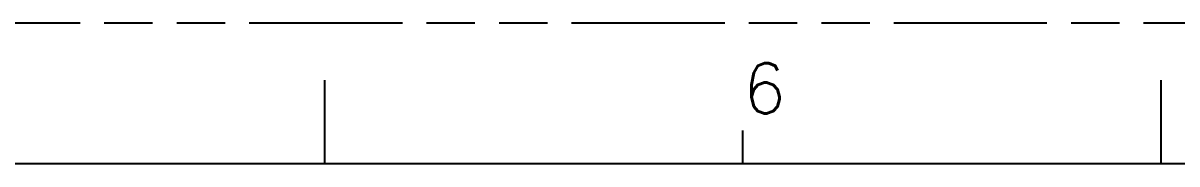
# Model space of a CAD drawing. Extents: x -81 to 328, y -202 to 89.
# Drawn here: x 164.9 to 236.5, y 80 to 88.7 of the extents above; entities that cross this region are included whole.
import ezdxf

# ---------------------------------------------------------------- set-up
doc = ezdxf.new("R2010")
doc.units = 0
doc.linetypes.add('PHANTOM', pattern=[29.5, 9.5, -1.5, 3, -1.5, 3, -1.5, 9.5])
doc.layers.add('0PAPERF', color=2, linetype='PHANTOM', plot=False)
doc.styles.add('SIMPLEX', font='simplex.shx')

msp = doc.modelspace()

# ---------------------------------------------------------------- linework, layer by layer
for p, q in [((183.579, 80.01), (183.579, 85.201)), ((235.486, 80.01), (235.486, 85.201)), ((209.533, 80.01), (209.533, 82.086)), ((324.768, 80.01), (-75.96, 80.01))]:
    msp.add_line(p, q)
at = {"layer": '0PAPERF'}
msp.add_line((328.401, 88.728), (-81.195, 88.728), dxfattribs=at)

# ---------------------------------------------------------------- texts
at = {"style": 'SIMPLEX'}
msp.add_text('6', height=3.114, dxfattribs=at).set_placement((209.533, 83.124))

doc.saveas('drawing.dxf')
